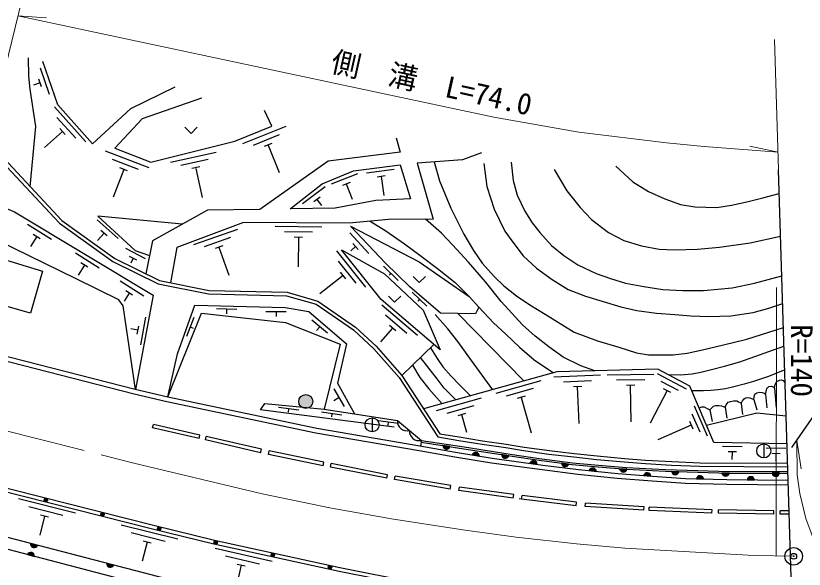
# Model space of a CAD drawing. Units: millimetres at full size, sheet at 1:1000; details may follow other scales. Extents: x 40000 to 680000, y 20000 to 380000.
# Drawn here: x 302320 to 369752, y 272236 to 319612 of the extents above; entities that cross this region are included whole.
import ezdxf
from ezdxf.enums import TextEntityAlignment as Align

# ---------------------------------------------------------------- set-up
doc = ezdxf.new("R2010")
doc.units = ezdxf.units.MM
doc.header["$LTSCALE"] = 1000
doc.header["$PDMODE"] = 32
doc.header["$PDSIZE"] = 500
doc.linetypes.add('CHAIN', pattern=[18.5, 12, -1.5, 3.5, -1.5])
for name, color, linetype, lineweight in [('M-BGD', 7, 'Continuous', 25), ('M-BMK', 2, 'CHAIN', 13), ('M-BMK-OTRS', 5, 'Continuous', 25), ('M-BMK-SRVR', 3, 'Continuous', 25), ('M-STR-HTXT', 7, 'Continuous', 13)]:
    doc.layers.add(name, color=color, linetype=linetype, lineweight=lineweight)
doc.layers.add('M-OTRS', color=6, linetype='Continuous')
doc.styles.add('ＭＳ ゴシック', font='')
doc.styles.get('ＭＳ ゴシック').set_extended_font_data('MS Gothic')

msp = doc.modelspace()

# ---------------------------------------------------------------- hatches: boundary and pattern name
at = {"layer": 'M-BGD'}
for points in [[(326522, 286593, -0.41421), (327122, 287193, -0.41421), (327722, 286593, -1)], [(339456, 282738), (338838, 282833, 0.84072)], [(341345, 282021), (341963, 281919, 0.84072)], [(343857, 282045), (344476, 281947, -0.84072)], [(346282, 281306), (346902, 281223, 0.84072)], [(349605, 281235), (348985, 281318, 0.84072)], [(351352, 280675), (351975, 280614, 0.84072)], [(353965, 280845), (354589, 280792, -0.84072)], [(358412, 280603), (359038, 280583, -0.84072)], [(356643, 280206), (356019, 280257, -0.84072)], [(361154, 279966), (360528, 279983, -0.84072)], [(362712, 280474), (363338, 280457, -0.84072)], [(364862, 279896), (365488, 279891, 0.84072)], [(367001, 280448), (367627, 280447, -0.84072)], [(304737, 278161, -0.41421), (304887, 278311, -0.41421), (305037, 278161, -1)], [(309583, 276933, -0.41421), (309733, 277083, -0.41421), (309883, 276933, -1)], [(314431, 275707, -0.41421), (314581, 275857, -0.41421), (314731, 275707, -1)], [(319267, 274533, -0.41421), (319417, 274683, -0.41421), (319567, 274533, -1)], [(304175, 274283), (303569, 274441, 0.84072)], [(303917, 273339), (303312, 273498, -0.84072)], [(324152, 273467, -0.41421), (324302, 273617, -0.41421), (324452, 273467, -1)], [(310693, 272585), (310087, 272743, 0.84072)], [(329037, 272402, -0.41421), (329187, 272552, -0.41421), (329337, 272402, -1)]]:
    msp.add_hatch(color=256, dxfattribs=at).paths.add_polyline_path(points)

# ---------------------------------------------------------------- linework, layer by layer
for p, q in [((305218, 312870), (304436, 315139)), ((304402, 313858), (303826, 313659)), ((304516, 313527), (304288, 314188)), ((308315, 308827), (305643, 311804)), ((307446, 309122), (305842, 310908)), ((306309, 309714), (304765, 308328)), ((306543, 309454), (306075, 309975)), ((325413, 310128), (321701, 308637)), ((324838, 309413), (322611, 308518)), ((324217, 308678), (323568, 308417)), ((323893, 308548), (324838, 306194)), ((313738, 306599), (309997, 308016)), ((319465, 307919), (315561, 307045)), ((312830, 306461), (310586, 307312)), ((318782, 307305), (316440, 306781)), ((311548, 306466), (310649, 304094)), ((311876, 306342), (311221, 306590)), ((318051, 306680), (317368, 306527)), ((317710, 306529), (318264, 304054)), ((334694, 306458), (332317, 306130)), ((331537, 306079), (329302, 305206)), ((333914, 305896), (333220, 305800)), ((333567, 305848), (333790, 304230)), ((328774, 304959), (326848, 303527)), ((330909, 305351), (330257, 305096)), ((330583, 305223), (331100, 303901)), ((328360, 304091), (327799, 303673)), ((328079, 303882), (328469, 303358)), ((311065, 300545), (309268, 302135)), ((305363, 300454), (303333, 301734)), ((328501, 301522), (324502, 301564)), ((304404, 300527), (303812, 300900)), ((309868, 301003), (309318, 300381)), ((310130, 300771), (309606, 301235)), ((321296, 301317), (317522, 299991)), ((327697, 301080), (325297, 301106)), ((332521, 299276), (330896, 301042)), ((304108, 300713), (303567, 299855)), ((320690, 300627), (318426, 299831)), ((326842, 300639), (326142, 300647)), ((326492, 300643), (326466, 298107)), ((331614, 299597), (331141, 300112)), ((313427, 298818), (311720, 299696)), ((320038, 299921), (319377, 299689)), ((319692, 299799), (320533, 297407)), ((332271, 296371), (329783, 299503)), ((331377, 299854), (330974, 299483)), ((309448, 298013), (307418, 299293)), ((312679, 298697), (312056, 299017)), ((312368, 298857), (312155, 298443)), ((308193, 298272), (307652, 297414)), ((308489, 298086), (307897, 298459)), ((331421, 296718), (329928, 298597)), ((335037, 296961), (333773, 298172)), ((330312, 297390), (328327, 295812)), ((330540, 297103), (330105, 297651)), ((334405, 297566), (334248, 297402)), ((313273, 295621), (311243, 296901)), ((312314, 295693), (311722, 296067)), ((312018, 295880), (311585, 295193)), ((337482, 294755), (336218, 295965)), ((336850, 295360), (336693, 295196)), ((336664, 292246), (333631, 294854)), ((321230, 294468), (319481, 294520)), ((320356, 294494), (320344, 294088)), ((325454, 294270), (323704, 294273)), ((324579, 294272), (324578, 293857)), ((345769, 288350), (340139, 294138)), ((313002, 291448), (313444, 293807)), ((317540, 293794), (316928, 292154)), ((328987, 292438), (327633, 293546)), ((335764, 292426), (333944, 293991)), ((312781, 292710), (312163, 292826)), ((312716, 292366), (312845, 293054)), ((317234, 292974), (317493, 292877)), ((328310, 292992), (328047, 292671)), ((334549, 292878), (333526, 291688)), ((334826, 292639), (334296, 293096)), ((335340, 288827), (338080, 291472)), ((352326, 288851), (348330, 288670)), ((356900, 288907), (352901, 288857)), ((359695, 287664), (357216, 288966)), ((347229, 288360), (343381, 287266)), ((351547, 288366), (349150, 288257)), ((356106, 288447), (353706, 288417)), ((355262, 287987), (354562, 287978)), ((354879, 287982), (354919, 284844)), ((358990, 287526), (357503, 288307)), ((330428, 286174), (329546, 287685)), ((346582, 287708), (344274, 287052)), ((350719, 287877), (350019, 287846)), ((350336, 287860), (350479, 284725)), ((358023, 287526), (356563, 284748)), ((358347, 287356), (357727, 287681)), ((367221, 287730), (367361, 286084)), ((329987, 286929), (329509, 286650)), ((342131, 286889), (338283, 285795)), ((345887, 287043), (345214, 286851)), ((345535, 286943), (346393, 283924)), ((365453, 286773), (365688, 285887)), ((366436, 287192), (366555, 286047)), ((326523, 285844), (324789, 286080)), ((325656, 285962), (325619, 285689)), ((341484, 286237), (339176, 285581)), ((361485, 283633), (360367, 286201)), ((362985, 286103), (363140, 285163)), ((364360, 286435), (364477, 285471)), ((330213, 285436), (328479, 285672)), ((329346, 285554), (329309, 285281)), ((340790, 285572), (340116, 285380)), ((340437, 285472), (340866, 283962)), ((360849, 283967), (360178, 285508)), ((361680, 285878), (361877, 284891)), ((314026, 284347), (314094, 284639)), ((318058, 283719), (314094, 284639)), ((332796, 285195), (332796, 283995)), ((335039, 284698), (333305, 284933)), ((334172, 284815), (334135, 284542)), ((360094, 284573), (357217, 283321)), ((360240, 284237), (359961, 284879)), ((317994, 283426), (314026, 284347)), ((317994, 283426), (318058, 283719)), ((318547, 283311), (318611, 283604)), ((323258, 282212), (318547, 283311)), ((323322, 282505), (318611, 283604)), ((339456, 282738), (338838, 282833)), ((364444, 282717), (362764, 282746)), ((366288, 282966), (366288, 281766)), ((368187, 282565), (366508, 282591)), ((323258, 282212), (323322, 282505)), ((323944, 282069), (324005, 282363)), ((328613, 281098), (323944, 282069)), ((328671, 281392), (324005, 282363)), ((341345, 282021), (341963, 281919)), ((344476, 281947), (343857, 282045)), ((363946, 282275), (363246, 282287)), ((363580, 282281), (363569, 281627)), ((367690, 282122), (366991, 282133)), ((367324, 282128), (367314, 281474)), ((328613, 281098), (328671, 281392)), ((329229, 280986), (329285, 281281)), ((334118, 280329), (329285, 281281)), ((346282, 281306), (346902, 281223)), ((349605, 281235), (348985, 281318)), ((334063, 280034), (329229, 280986)), ((351352, 280675), (351975, 280614)), ((354589, 280792), (353965, 280845)), ((359038, 280583), (358412, 280603)), ((334063, 280034), (334118, 280329)), ((334711, 279922), (334762, 280217)), ((339482, 279097), (334711, 279922)), ((339533, 279393), (334762, 280217)), ((356019, 280257), (356643, 280206)), ((360528, 279983), (361154, 279966)), ((363338, 280457), (362712, 280474)), ((364862, 279896), (365488, 279891)), ((367627, 280447), (367001, 280448)), ((339482, 279097), (339533, 279393)), ((340210, 278972), (340256, 279268)), ((344907, 278632), (340256, 279268)), ((344867, 278334), (340210, 278972)), ((344867, 278334), (344907, 278632)), ((345579, 278240), (345616, 278538)), ((350282, 277976), (345616, 278538)), ((307418, 277039), (302567, 278249)), ((350251, 277678), (350282, 277976)), ((351028, 277606), (351051, 277905)), ((356066, 277585), (351051, 277905)), ((306339, 276845), (303428, 277570)), ((356047, 277285), (351028, 277606)), ((356047, 277285), (356066, 277585)), ((356477, 277257), (356493, 277557)), ((361862, 277029), (356477, 277257)), ((361871, 277329), (356493, 277557)), ((361862, 277029), (361871, 277329)), ((362414, 277023), (362418, 277323)), ((367160, 277243), (362418, 277323)), ((367158, 276943), (367160, 277243)), ((368461, 277243), (367684, 277243)), ((367684, 276943), (367684, 277243)), ((304775, 276771), (304371, 275153)), ((305114, 276686), (304435, 276855)), ((367158, 276943), (362414, 277023)), ((368461, 276943), (367684, 276943)), ((316189, 274813), (311337, 276022)), ((315109, 274618), (312198, 275344)), ((313545, 274544), (313142, 272927)), ((313885, 274460), (313205, 274629)), ((304175, 274283), (303569, 274441)), ((324243, 272888), (319371, 274012)), ((303312, 273498), (303917, 273339)), ((323168, 272675), (320245, 273349)), ((310693, 272585), (310087, 272743)), ((321605, 272573), (321230, 270949)), ((321946, 272495), (321264, 272652))]:
    msp.add_line(p, q, dxfattribs=at)
for points in [[(303562, 304955), (304047, 310132), (303542, 313340), (303432, 314448), (303402, 316009)], [(315910, 313499), (312131, 311649), (308874, 308645), (305905, 311979), (304630, 315702)], [(318190, 312558), (313117, 310803), (310795, 308287), (313857, 307070), (321055, 308865), (324209, 310157), (323598, 311503)], [(316779, 310069), (317309, 309539), (317840, 310069)], [(334845, 309161), (335197, 307929), (329032, 307161), (323200, 303029), (318717, 302984), (314013, 300352), (313450, 297522)], [(299873, 308459), (306056, 301849), (310623, 298578), (314504, 296670), (318814, 295798), (325478, 295647), (328010, 294914), (331196, 292720), (332929, 291114), (335100, 288645), (338403, 283565), (340198, 283264), (342194, 282930), (344218, 282649), (345755, 282392), (347921, 282097), (350053, 281852), (352012, 281633), (354350, 281419), (356163, 281283), (358410, 281156), (360831, 281057), (368337, 281004)], [(300116, 308638), (306255, 302075), (310778, 298836), (314601, 296956), (318848, 296097), (325524, 295946), (328141, 295189), (331384, 292954), (333145, 291324), (335340, 288827), (338583, 283839), (340247, 283560), (342239, 283227), (344263, 282945), (345800, 282689), (347958, 282394), (350087, 282150), (352042, 281932), (354375, 281718), (356183, 281582), (358425, 281456), (360838, 281357), (368328, 281304)], [(342154, 307892), (340535, 307292), (336652, 307002), (338024, 302208), (334206, 302185), (330846, 301851), (321808, 301921), (316083, 299784), (315548, 296765)], [(338106, 307111), (338557, 305479), (339523, 303133), (340653, 300926), (341458, 299516), (342221, 298440), (343265, 297272), (344064, 296499), (345150, 295641), (346271, 294879), (347597, 294063), (350081, 292540), (352085, 291795), (353903, 291245), (355413, 290752), (356420, 290575), (358542, 290596), (359745, 290744), (361063, 291021), (362858, 291440), (364838, 291943), (367971, 292918)], [(342336, 306972), (342596, 304993), (343240, 303060), (344132, 301165), (344740, 300335), (345727, 299065), (346856, 297999), (348201, 297029), (349569, 296179), (351033, 295606), (354077, 294707), (355427, 294395), (357120, 294164), (358686, 294036), (360061, 293914), (361585, 293866), (363470, 293930), (365372, 294211), (366725, 294573), (367908, 294979)], [(344694, 307085), (344856, 305501), (345205, 304258), (345857, 302880), (346493, 301888), (347144, 301054), (348147, 299950), (349199, 299084), (350395, 298280), (351959, 297559), (353173, 297111), (354479, 296732), (356033, 296431), (357645, 296179), (359371, 296082), (361131, 296082), (363601, 296325), (365486, 296730), (367835, 297364)], [(348358, 306439), (349438, 304620), (350585, 303191), (351566, 302186), (352999, 301055), (354326, 300388), (355828, 299929), (357339, 299645), (358658, 299579), (360634, 299647), (362519, 299814), (365129, 300188), (367731, 300744)], [(353638, 306736), (355096, 305391), (356426, 304558), (357820, 303934), (359182, 303453), (360383, 303245), (362274, 303213), (363534, 303387), (364837, 303695), (366212, 304023), (367619, 304401)], [(290499, 304929), (293621, 304863), (295569, 305309), (298522, 304351), (302205, 302825), (314076, 295699), (312571, 287634), (311515, 294797), (311129, 295297), (307495, 297090), (292721, 304315)], [(316563, 301779), (309351, 302448), (312543, 299517), (313761, 299085)], [(351832, 289221), (350636, 289655), (349128, 290394), (347920, 291261), (346749, 292192), (345658, 293155), (343841, 295167), (342496, 296823), (341050, 298520), (339656, 300005), (338721, 301013), (337348, 302204)], [(332632, 302028), (333955, 301195), (335572, 300085), (336865, 299132), (338382, 297989), (339891, 296771), (341101, 295591)], [(336297, 297299), (336827, 296769), (337357, 297299)], [(334186, 295620), (334716, 295090), (335247, 295620)], [(315326, 286998), (316153, 290675), (317644, 294854), (325350, 294652), (327384, 294287), (330591, 291542), (329830, 288165), (331279, 285525)], [(315326, 286998), (318194, 294144), (325400, 293367), (330069, 291492), (328705, 285924)], [(343108, 287607), (341288, 290096), (340114, 291736), (339274, 292816), (338191, 294028)], [(341917, 294677), (343179, 293340), (344220, 292346), (345397, 291241), (346661, 290147), (348317, 289061)], [(295531, 291585), (312437, 287254), (315240, 286608), (327991, 283918), (336807, 282400), (339873, 281859), (343014, 281340), (347339, 280760), (350402, 280366), (353760, 280039), (356754, 279796), (359586, 279610), (363121, 279510), (368368, 279467)], [(295898, 291904), (312532, 287643), (315326, 286998), (328066, 284311), (336875, 282794), (339940, 282253), (343073, 281736), (347391, 281157), (350447, 280763), (353796, 280437), (356783, 280194), (359605, 280009), (363128, 279910), (368372, 279867)], [(358110, 288894), (359156, 288890), (360172, 288963), (360915, 289103), (361695, 289297), (362929, 289626), (364231, 289993), (368019, 291344)], [(337792, 291194), (338345, 290276), (338845, 289566), (339555, 288775), (340250, 288063), (341196, 287073)], [(339964, 286729), (338964, 287740), (338350, 288538), (336925, 290357)], [(258832, 289701), (287523, 282405), (314016, 275688), (319256, 274415), (329980, 272075), (336293, 270804), (340607, 270116), (349973, 266627), (360743, 265541)], [(359349, 268499), (358378, 268538), (356582, 268610), (354321, 268810), (351752, 269037), (348866, 269285), (345453, 269695), (342639, 270134), (341463, 270300), (340684, 270408), (336346, 271100), (330042, 272369), (319323, 274707), (314089, 275979), (287597, 282695), (261132, 289425)], [(336240, 289696), (336876, 288650), (337659, 287683), (338785, 286400)], [(368276, 282970), (362031, 283093), (359974, 287915), (357231, 289356), (348597, 289139), (337204, 285959)], [(368082, 289294), (366698, 288730), (365407, 288309), (364621, 288078), (363729, 287839), (363014, 287692), (362389, 287594), (361765, 287531), (361143, 287509), (360147, 287511)], [(360763, 286065), (360986, 286127), (361202, 286124), (361393, 286028), (361680, 285878), (361813, 286028), (361994, 286182), (362192, 286250), (362435, 286260), (362664, 286223), (362814, 286168), (362982, 286096), (363067, 286298), (363241, 286523), (363443, 286595), (363692, 286639), (363978, 286650), (364142, 286578), (364268, 286507), (364360, 286435), (364476, 286643), (364613, 286817), (364756, 286913), (364911, 286927), (365089, 286910), (365248, 286857), (365453, 286773), (365477, 287016), (365525, 287220), (365689, 287343), (365948, 287390), (366165, 287363), (366322, 287297), (366436, 287192), (366494, 287444), (366559, 287701), (366733, 287884), (366911, 287908), (367089, 287848), (367221, 287730), (367253, 288052), (367417, 288313), (367625, 288414), (367792, 288442), (367948, 288385), (368116, 288202)], [(334682, 284406), (323259, 285876), (323629, 286435), (328705, 285924), (334955, 284956)], [(361397, 284581), (365689, 285619), (368202, 285381)], [(360853, 265181), (357737, 264703), (349335, 265723), (335045, 267742), (331429, 267609), (328903, 267842), (264597, 284591)], [(334955, 284956), (337009, 283266), (336926, 282786)], [(361172, 264132), (357775, 263711), (349214, 264831), (334888, 266855), (333250, 266408), (330336, 266596), (328734, 266824), (264499, 283686)], [(337009, 283266), (340668, 282704), (344593, 282080), (347312, 281694), (349924, 281344), (352150, 281150), (354557, 280945), (357888, 280769), (360654, 280683), (363332, 280607), (368349, 280595)], [(336984, 283118), (340645, 282556), (344570, 281932), (347291, 281546), (349908, 281195), (352137, 281001), (354546, 280795), (357882, 280620), (360649, 280533), (363330, 280457), (368354, 280445)], [(350251, 277678), (345579, 278240), (345361, 278269)]]:
    msp.add_lwpolyline(points, dxfattribs=at)
for points in [[(335189, 306865), (336084, 303947), (333126, 303796), (329631, 303147), (325801, 303091), (328534, 305218), (331192, 306333)], [(333930, 298433), (330957, 301607), (336819, 298547), (341101, 295591), (341917, 294677), (341633, 294110), (338645, 294165), (336031, 296407)], [(297601, 299884), (304607, 297744), (303579, 294150), (296434, 296178)], [(330169, 299564), (333853, 297519), (337172, 294409), (338603, 291026), (333556, 295338)]]:
    msp.add_lwpolyline(points, close=True, dxfattribs=at)
for centre, radius in [((327122, 286593), 600), ((332796, 284595), 600), ((366288, 282366), 600), ((304887, 278161), 150), ((309733, 276933), 150), ((314581, 275707), 150), ((319417, 274533), 150), ((324302, 273467), 150), ((329187, 272402), 150)]:
    msp.add_circle(centre, radius, dxfattribs=at)
for centre, radius, start, end in [((335786, 284919), 832, 177.42197, 283.68217), ((336814, 284074), 832, 177.45399, 283.71419), ((339155, 282840), 318, 181.16117, 341.3789), ((341645, 281916), 318, 0.51395, 160.73168), ((344175, 282050), 318, 180.86104, 341.07877), ((346585, 281210), 318, 2.25717, 162.4749), ((349303, 281331), 318, 182.24905, 342.46678), ((351658, 280590), 318, 4.33601, 164.55374), ((354282, 280873), 318, 185.01139, 345.22912), ((358727, 280648), 318, 188.09532, 348.31305), ((356327, 280177), 318, 5.24464, 165.46237), ((360839, 279920), 318, 8.27653, 168.49426), ((363026, 280520), 318, 188.2688, 348.48653), ((365175, 279839), 318, 9.42651, 169.64424), ((367314, 280502), 318, 189.75734, 349.97507), ((303885, 274414), 318, 175.29298, 335.51071), ((303600, 273366), 318, 355.18315, 155.40088), ((310404, 272717), 318, 175.29298, 335.51071)]:
    msp.add_arc(centre, radius, start, end, dxfattribs=at)
at = {"layer": 'M-BMK'}
msp.add_lwpolyline([(251717, 296745), (258374, 295038), (263742, 293629), (269469, 292133), (278575, 289826), (312427, 281326), (323386, 278678), (329327, 277474), (334620, 276511), (340761, 275591), (345116, 274978), (350268, 274408), (354423, 274046), (365460, 273410), (368850, 273346)], dxfattribs=at)
at = {"layer": 'M-BMK-OTRS'}
for p, q in [((368704, 282644), (401001, 329827)), ((369311, 249276), (367556, 306428))]:
    msp.add_line(p, q, dxfattribs=at)
at = {"layer": 'M-BMK-SRVR'}
msp.add_circle((368850, 273346), 750, dxfattribs=at)
at = {"layer": 'M-OTRS'}
msp.add_point((368850, 273346), dxfattribs=at)
at = {"layer": 'M-STR-HTXT'}
for p, q in [((296407, 294723), (302869, 321085)), ((302506, 319603), (304955, 319430)), ((367214, 317583), (367556, 306428)), ((367510, 307934), (365112, 308457)), ((367352, 273374), (367372, 296346)), ((369117, 283248), (369480, 280820))]:
    msp.add_line(p, q, dxfattribs=at)
for points in [[(367510, 307934), (361205, 308408), (357960, 308741), (350461, 309635), (343208, 310918), (302506, 319603)], [(369117, 283248), (369142, 280309), (369375, 278714), (369877, 276591), (370804, 274125), (371515, 272455), (372693, 270053), (374254, 267406), (376163, 264615), (377725, 262610), (381933, 259990), (387891, 256593), (392274, 254359), (397211, 251955), (401599, 250029), (407718, 247524), (412569, 245712), (417966, 243808), (423275, 242243), (427053, 241212)]]:
    msp.add_lwpolyline(points, dxfattribs=at)

# ---------------------------------------------------------------- texts
at = {"layer": 'M-STR-HTXT', "style": 'ＭＳ ゴシック'}
for s, rotation, p in [('側\u3000溝\u3000L=74.0', 347.454, (337573, 312422)), ('R=140', 269.951, (368074, 290098))]:
    msp.add_text(s, height=1833, rotation=rotation, dxfattribs=at).set_placement(p, align=Align.BOTTOM_CENTER)

doc.saveas('drawing.dxf')
